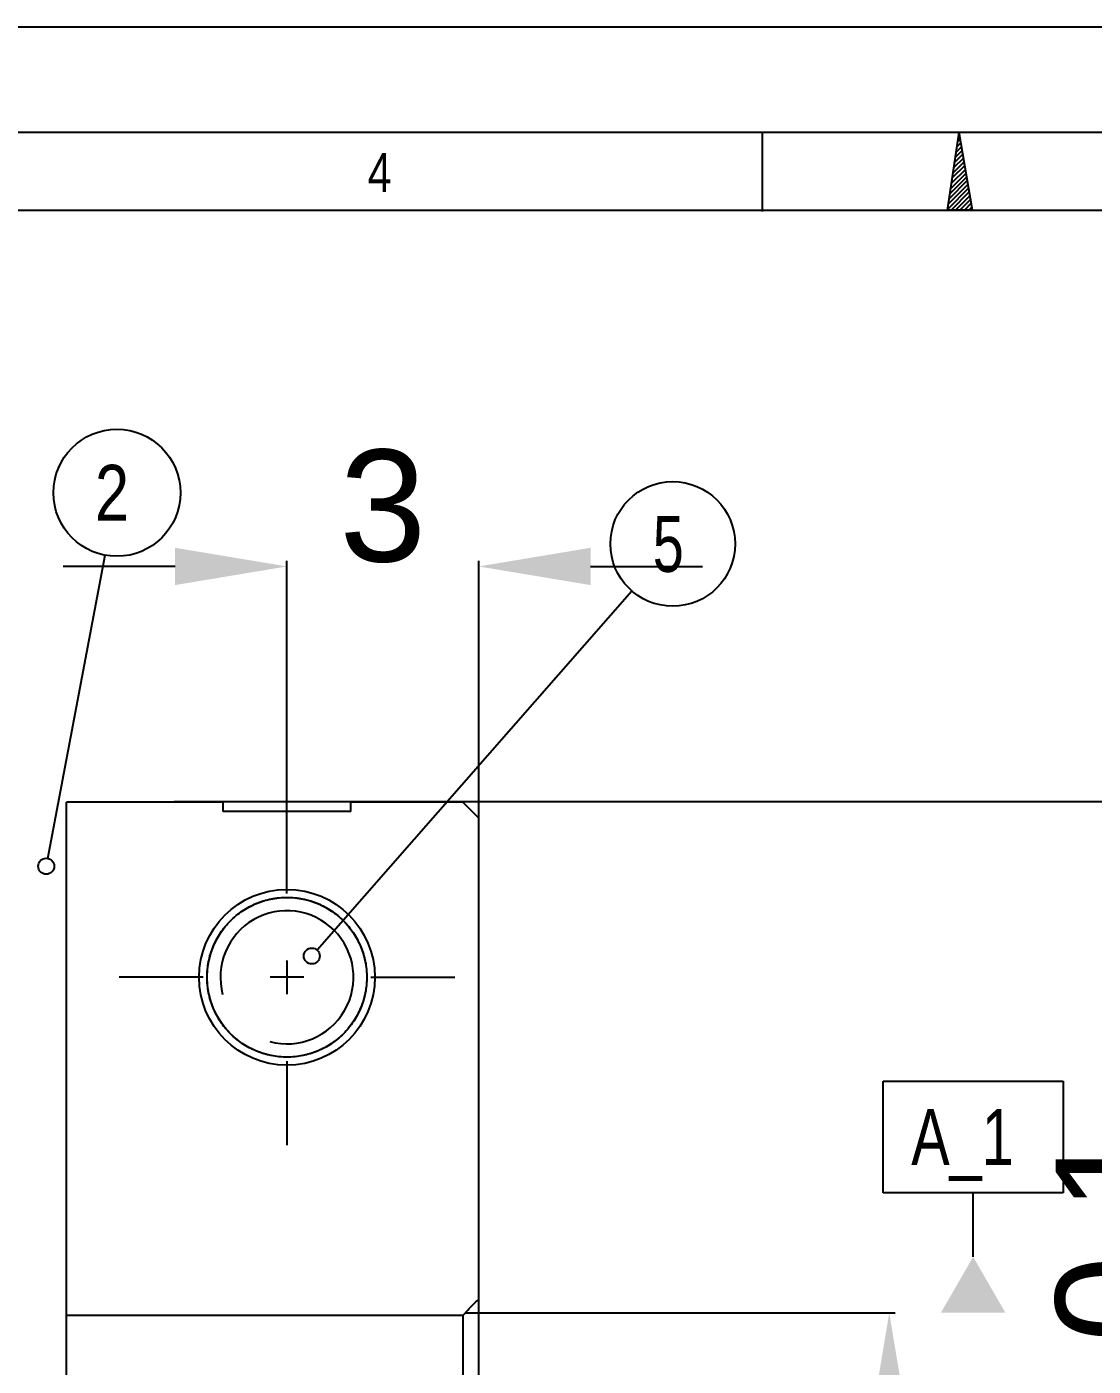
# Model space of a CAD drawing. Header units: millimetres. Extents: x -29 to 3384, y -388 to 1226.
# Drawn here: x 390.65 to 424.03, y 94.37 to 136.28 of the extents above; entities that cross this region are included whole.
import ezdxf

# ---------------------------------------------------------------- set-up
doc = ezdxf.new("R2010")
doc.units = ezdxf.units.MM
doc.linetypes.add('CENTER', pattern=[50.8, 31.75, -6.35, 6.35, -6.35])
doc.layers.add('BEMASSUNGEN', color=7, linetype='Continuous')
doc.layers.add('DEFAULT_1', color=7, linetype='CENTER')
doc.styles.get("Standard").update_dxf_attribs({"font": 'arial.ttf'})
doc.dimstyles.new('DIMSTYLE_4', dxfattribs={"dimtxt": 3.5, "dimasz": 3.5, "dimexe": 0.18, "dimexo": 0.0625, "dimgap": 0.09, "dimtad": 1, "dimdec": 3, "dimlfac": 0.5, "dimdsep": 46, "dimtxsty": 'Standard', "dimcen": 0.09, "dimadec": 0, "dimazin": 0, "dimtol": 1, "dimtp": 0.1, "dimtm": 0.1, "dimtfac": 1, "dimtdec": 3, "dimtofl": 0, "dimtmove": 0, "dimatfit": 3, "dimfxl": 1, "dimtolj": 1, "dimarcsym": 0})
doc.dimstyles.new('DIMSTYLE_6', dxfattribs={"dimtxt": 3.5, "dimasz": 3.5, "dimexe": 0.18, "dimexo": 0.0625, "dimgap": 0.09, "dimtad": 1, "dimdec": 3, "dimlfac": 0.5, "dimdsep": 46, "dimtxsty": 'Standard', "dimcen": 0.09, "dimadec": 0, "dimazin": 0, "dimtp": 0.1, "dimtm": 0.1, "dimtfac": 1, "dimtdec": 3, "dimtofl": 0, "dimtmove": 0, "dimatfit": 3, "dimfxl": 1, "dimtolj": 1, "dimarcsym": 0})
doc.dimstyles.new('DIMSTYLE_7', dxfattribs={"dimtxt": 3.5, "dimasz": 3.5, "dimexe": 0.18, "dimexo": 0.0625, "dimgap": 0.09, "dimtad": 1, "dimdec": 4, "dimlfac": 0.5, "dimdsep": 46, "dimtxsty": 'Standard', "dimcen": 0.09, "dimadec": 0, "dimazin": 0, "dimtol": 1, "dimtp": 0.028, "dimtm": -0.013, "dimtfac": 0.6, "dimtdec": 4, "dimtofl": 0, "dimtmove": 0, "dimatfit": 3, "dimfxl": 1, "dimtolj": 1, "dimarcsym": 0})

# ---------------------------------------------------------------- blocks, each defined once
blk = doc.blocks.new('*D75')
at = {"layer": 'BEMASSUNGEN', "color": 0, "linetype": 'Continuous', "lineweight": -2, "transparency": 16777216}
for p, q in [((395.266, 112.038), (426.822, 112.038)), ((426.642, 108.538), (426.642, 75.538)), ((396.396, 72.038), (426.822, 72.038))]:
    blk.add_line(p, q, dxfattribs=at)
at = {"layer": 'BEMASSUNGEN', "color": 0, "linetype": 'Continuous', "transparency": 16777216}
for points in [[(426.058, 108.538), (427.225, 108.538), (426.642, 112.038)], [(426.058, 75.538), (427.225, 75.538), (426.642, 72.038)]]:
    blk.add_solid(points, dxfattribs=at)
at = {"layer": 'Defpoints', "color": 0, "linetype": 'Continuous', "transparency": 16777216}
for p in [(395.204, 112.038), (396.334, 72.038), (426.642, 72.038)]:
    blk.add_point(p, dxfattribs=at)
at = {"layer": 'BEMASSUNGEN', "color": 0, "linetype": 'Continuous', "transparency": 16777216, "insert": (424.667, 92.543), "char_height": 3.5, "attachment_point": 5, "rotation": 90}
blk.add_mtext('\\A1;%%c20±0.1', dxfattribs=at)
blk = doc.blocks.new('*D76')
at = {"layer": 'BEMASSUNGEN', "color": 0, "linetype": 'Continuous', "lineweight": -2, "transparency": 16777216}
for p, q in [((404.358, 96.038), (417.825, 96.038)), ((417.645, 92.538), (417.645, 91.538)), ((404.358, 88.038), (417.825, 88.038)), ((417.645, 88.038), (417.645, 63.647))]:
    blk.add_line(p, q, dxfattribs=at)
at = {"layer": 'BEMASSUNGEN', "color": 0, "linetype": 'Continuous', "transparency": 16777216}
for points in [[(417.062, 92.538), (418.228, 92.538), (417.645, 96.038)], [(417.062, 91.538), (418.228, 91.538), (417.645, 88.038)]]:
    blk.add_solid(points, dxfattribs=at)
at = {"layer": 'Defpoints', "color": 0, "linetype": 'Continuous', "transparency": 16777216}
for p in [(404.296, 96.038), (404.296, 88.038), (417.645, 88.038)]:
    blk.add_point(p, dxfattribs=at)
at = {"layer": 'BEMASSUNGEN', "color": 0, "linetype": 'Continuous', "transparency": 16777216, "insert": (414.99, 74.093), "char_height": 3.5, "attachment_point": 5, "rotation": 90}
blk.add_mtext('\\A1;%%c4{\\H2.1;\\S+0.028^ +0.013;}F7', dxfattribs=at)
blk = doc.blocks.new('*D77')
at = {"layer": 'BEMASSUNGEN', "color": 0, "linetype": 'Continuous', "lineweight": -2, "transparency": 16777216}
for p, q in [((398.796, 110.898), (398.796, 119.574)), ((404.796, 109.09), (404.796, 119.574)), ((395.296, 119.394), (391.796, 119.394)), ((408.296, 119.394), (411.796, 119.394))]:
    blk.add_line(p, q, dxfattribs=at)
at = {"layer": 'BEMASSUNGEN', "color": 0, "linetype": 'Continuous', "transparency": 16777216}
for points in [[(395.296, 119.978), (395.296, 118.811), (398.796, 119.394)], [(408.296, 119.978), (408.296, 118.811), (404.796, 119.394)]]:
    blk.add_solid(points, dxfattribs=at)
at = {"layer": 'Defpoints', "color": 0, "linetype": 'Continuous', "transparency": 16777216}
for p in [(404.796, 119.394), (398.796, 110.835), (404.796, 109.027)]:
    blk.add_point(p, dxfattribs=at)
at = {"layer": 'BEMASSUNGEN', "color": 0, "linetype": 'Continuous', "transparency": 16777216, "insert": (401.796, 121.273), "char_height": 3.5, "attachment_point": 5}
blk.add_mtext('\\A1;3', dxfattribs=at)

msp = doc.modelspace()

# ---------------------------------------------------------------- linework, layer by layer
at = {"color": 7, "linetype": 'Continuous'}
for p, q in [((307.38009, 136.28283), (517.38009, 136.28283)), ((512.7067, 132.97866), (307.38009, 132.97866)), ((413.68061, 130.49993), (413.68061, 132.94429)), ((419.46959, 130.54456), (419.83063, 132.97915)), ((420.24534, 130.54456), (419.83063, 132.97915)), ((420.24534, 130.54456), (419.46959, 130.54456)), ((391.89575, 72.03848), (391.89575, 112.02248)), ((396.79575, 112.02248), (391.89575, 112.02248)), ((396.79575, 111.72223), (396.79575, 112.02248)), ((404.29575, 112.02248), (400.79575, 112.02248)), ((400.79575, 111.72223), (400.79575, 112.02248)), ((400.79575, 111.72223), (396.79575, 111.72223)), ((404.79575, 72.53848), (404.79575, 111.52206)), ((404.29575, 95.95767), (391.89575, 95.95767)), ((404.29575, 95.95767), (404.29575, 88.1193))]:
    msp.add_line(p, q, dxfattribs=at)
at = {"color": 2, "linetype": 'Continuous'}
for p, q in [((419.84661, 132.88475), (419.81127, 132.8494)), ((419.90714, 132.53051), (419.73906, 132.36244)), ((419.88685, 132.64852), (419.76302, 132.52474)), ((419.86675, 132.76669), (419.78717, 132.6871)), ((419.98751, 132.05787), (419.64275, 131.71316)), ((419.96741, 132.17613), (419.66681, 131.87562)), ((419.94727, 132.29419), (419.69096, 132.03792)), ((419.92718, 132.41235), (419.71501, 132.20023)), ((420.04778, 131.70358), (419.57045, 131.2262)), ((420.02774, 131.82164), (419.5945, 131.3885)), ((420.00755, 131.93981), (419.61865, 131.55081)), ((420.12835, 131.23118), (419.47419, 130.57702)), ((420.10821, 131.34925), (419.49829, 130.73933)), ((420.08812, 131.46741), (419.52244, 130.90168)), ((420.06807, 131.58557), (419.54649, 131.06399)), ((420.14844, 131.11293), (419.58037, 130.54481)), ((420.16849, 130.99477), (419.71858, 130.54481)), ((420.18868, 130.8767), (419.85683, 130.5449)), ((510.26233, 130.5343), (317.15755, 130.5343)), ((420.20872, 130.75854), (419.99504, 130.5449)), ((420.22891, 130.64053), (420.13329, 130.5449)), ((391.3076, 110.25826), (393.10449, 119.74612)), ((399.73709, 107.39203), (409.58355, 118.63267)), ((398.79575, 107.06348), (398.79575, 106.01348)), ((399.32075, 106.53848), (398.27075, 106.53848))]:
    msp.add_line(p, q, dxfattribs=at)
for centre, radius in [((393.47438, 121.69918), 1.98778), ((410.86863, 120.09971), 1.95029), ((391.26108, 110.01263), 0.25), ((399.57236, 107.20397), 0.25)]:
    msp.add_circle(centre, radius, dxfattribs=at)
at = {"color": 7, "linetype": 'Continuous'}
for radius in [2.75, 2.5]:
    msp.add_circle((398.79575, 106.53848), radius, dxfattribs=at)
at = {"color": 2, "linetype": 'Continuous'}
msp.add_arc((398.79575, 106.53848), 2.08333, 255, 195, dxfattribs=at)
at = {"color": 7, "linetype": 'Continuous'}
for points, start_tangent, end_tangent in [([(404.29575, 112.02248), (404.4628, 111.85529), (404.62947, 111.68848), (404.79575, 111.52206)], (0.70682366, -0.70738979), (0.70680893, -0.7074045)), ([(398.79575, 104.03848, 4.00027), (398.30803, 104.08652, 4.00027), (397.83904, 104.22878, 4.00027), (397.40683, 104.45981, 4.00027), (397.02798, 104.77071, 4.00027), (396.71708, 105.14956, 4.00027), (396.48605, 105.58177, 4.00027), (396.34379, 106.05076, 4.00027), (396.29575, 106.53848, 4.00027), (396.34379, 107.02621, 4.00027), (396.48605, 107.49519, 4.00027), (396.71708, 107.92741, 4.00027), (397.02798, 108.30625, 4.00027), (397.40683, 108.61716, 4.00027), (397.83904, 108.84818, 4.00027), (398.30803, 108.99045, 4.00027), (398.79575, 109.03848, 4.00027)], (-0.99999828, 0.0018568), (0.99999828, 0.0018568)), ([(398.79575, 109.03848, 4.00027), (399.28348, 108.99045, 4.00027), (399.75246, 108.84818, 4.00027), (400.18468, 108.61716, 4.00027), (400.56352, 108.30625, 4.00027), (400.87442, 107.92741, 4.00027), (401.10545, 107.49519, 4.00027), (401.24771, 107.02621, 4.00027), (401.29575, 106.53848, 4.00027), (401.24771, 106.05076, 4.00027), (401.10545, 105.58177, 4.00027), (400.87442, 105.14956, 4.00027), (400.56352, 104.77071, 4.00027), (400.18468, 104.45981, 4.00027), (399.75246, 104.22878, 4.00027), (399.28348, 104.08652, 4.00027), (398.79575, 104.03848, 4.00027)], (0.99999828, -0.0018568), (-0.99999828, -0.0018568)), ([(404.29575, 95.95767), (404.46025, 96.12542), (404.62693, 96.29514), (404.79575, 96.4668)], (0.69985421, 0.71428571), (0.70140709, 0.7127609))]:
    msp.add_spline(points, degree=3, dxfattribs=dict(at, start_tangent=start_tangent, end_tangent=end_tangent))
at = {"layer": 'BEMASSUNGEN', "color": 2, "linetype": 'Continuous'}
for p, q in [((417.45766, 103.28848), (423.08266, 103.28848)), ((417.45766, 99.78848), (417.45766, 103.28848)), ((423.08266, 103.28848), (423.08266, 99.78848)), ((423.08266, 99.78848), (417.45766, 99.78848)), ((420.27016, 97.78848), (420.27016, 99.78848))]:
    msp.add_line(p, q, dxfattribs=at)
msp.add_solid([(421.28052, 96.03848), (419.25979, 96.03848), (420.27016, 97.78848)], dxfattribs=at)
at = {"layer": 'DEFAULT_1', "color": 2, "linetype": 'CENTER'}
for p, q in [((398.79575, 109.16348), (398.79575, 111.78848)), ((396.17075, 106.53848), (393.54575, 106.53848)), ((401.42075, 106.53848), (404.04575, 106.53848)), ((398.79575, 103.91348), (398.79575, 101.28848))]:
    msp.add_line(p, q, dxfattribs=at)

# ---------------------------------------------------------------- texts
at = {"color": 2, "linetype": 'Continuous'}
for s, height, width, p in [('4', 1.22218, 0.785714, (401.3219, 131.11112)), ('2', 1.75, 0.785714, (392.78688, 120.82418)), ('5', 1.75, 0.714286, (410.24363, 119.22471))]:
    msp.add_text(s, height=height, dxfattribs=dict(at, width=width)).set_placement(p)
at = {"layer": 'BEMASSUNGEN', "color": 2, "linetype": 'Continuous', "width": 0.738095}
msp.add_text('A_1', height=1.75, dxfattribs=at).set_placement((418.33266, 100.66348))

# ---------------------------------------------------------------- dimensions: what is measured, and where the dimension line sits
at = {"layer": 'BEMASSUNGEN', "color": 2, "linetype": 'Continuous'}
dim = msp.add_linear_dim(base=(404.79575, 119.39444), p1=(398.79575, 110.83528), p2=(404.79575, 109.02725), dimstyle='DIMSTYLE_6', dxfattribs=at)
dim.commit()
dim.dimension.update_dxf_attribs({"geometry": '*D77', "text_midpoint": (401.79575, 119.39444), "dimtype": 160})
dim = msp.add_linear_dim(base=(426.64181, 72.03848), p1=(395.20375, 112.03848), p2=(396.33377, 72.03848), angle=270, text='%%c<>', dimstyle='DIMSTYLE_4', dxfattribs=at)
dim.commit()
dim.dimension.update_dxf_attribs({"geometry": '*D75', "text_midpoint": (426.64181, 92.54344), "dimtype": 160})
dim = msp.add_linear_dim(base=(417.64516, 88.03848), p1=(404.29575, 96.03848), p2=(404.29575, 88.03848), angle=270, text='%%c<>', dimstyle='DIMSTYLE_7', override={"dimpost": '<>F7'}, dxfattribs=at)
dim.commit()
dim.dimension.update_dxf_attribs({"geometry": '*D76', "text_midpoint": (417.64516, 74.09292), "dimtype": 160})

doc.saveas('drawing.dxf')
